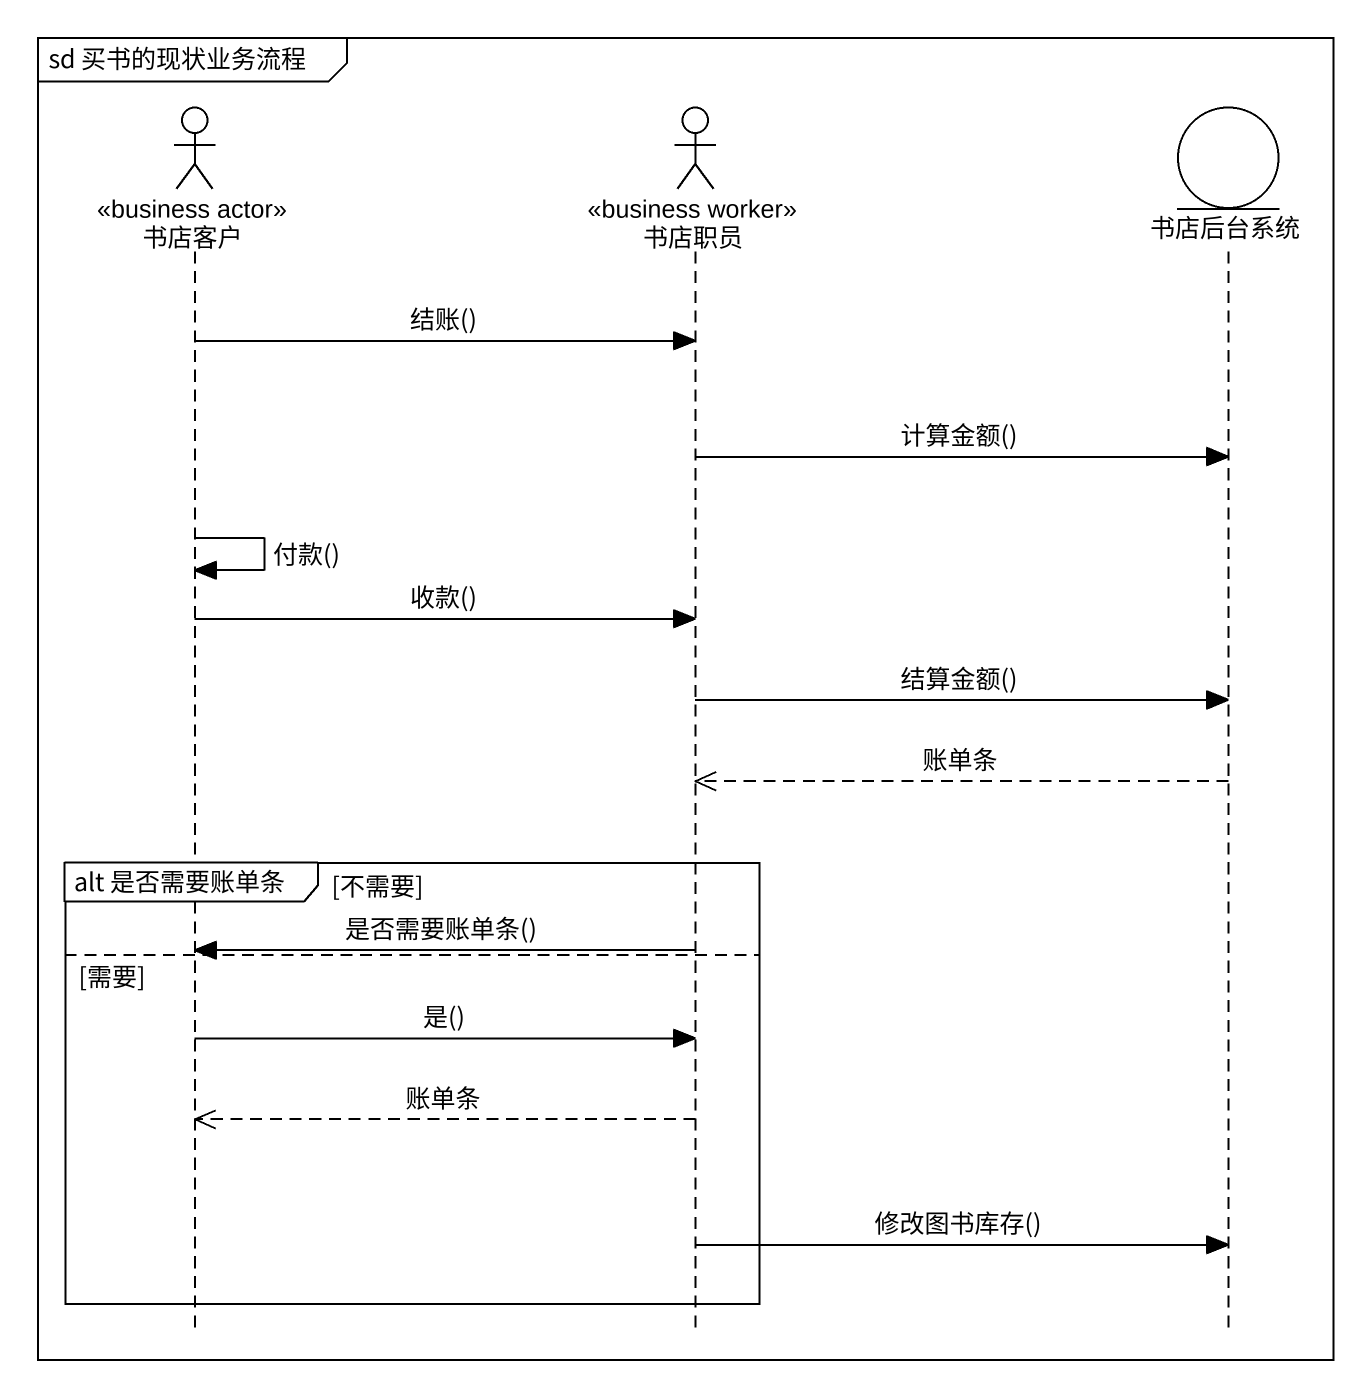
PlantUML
@startuml
mainframe sd 买书的现状业务流程
hide footbox
actor 书店客户 <<business actor>>
actor 书店职员 <<business worker>>
entity 书店后台系统

书店客户 -> 书店职员 : 结账()
书店职员 -> 书店后台系统 : 计算金额()
书店客户 -> 书店客户 : 付款()
书店客户 -> 书店职员 : 收款()
书店职员 -> 书店后台系统 : 结算金额()
书店后台系统 -->> 书店职员 : 账单条
group alt 是否需要账单条 [不需要]
  书店职员 -> 书店客户 : 是否需要账单条()
else 需要
  书店客户 -> 书店职员 : 是()
  书店职员 -->> 书店客户 : 账单条
  书店职员 -> 书店后台系统 : 修改图书库存()
end
@enduml
